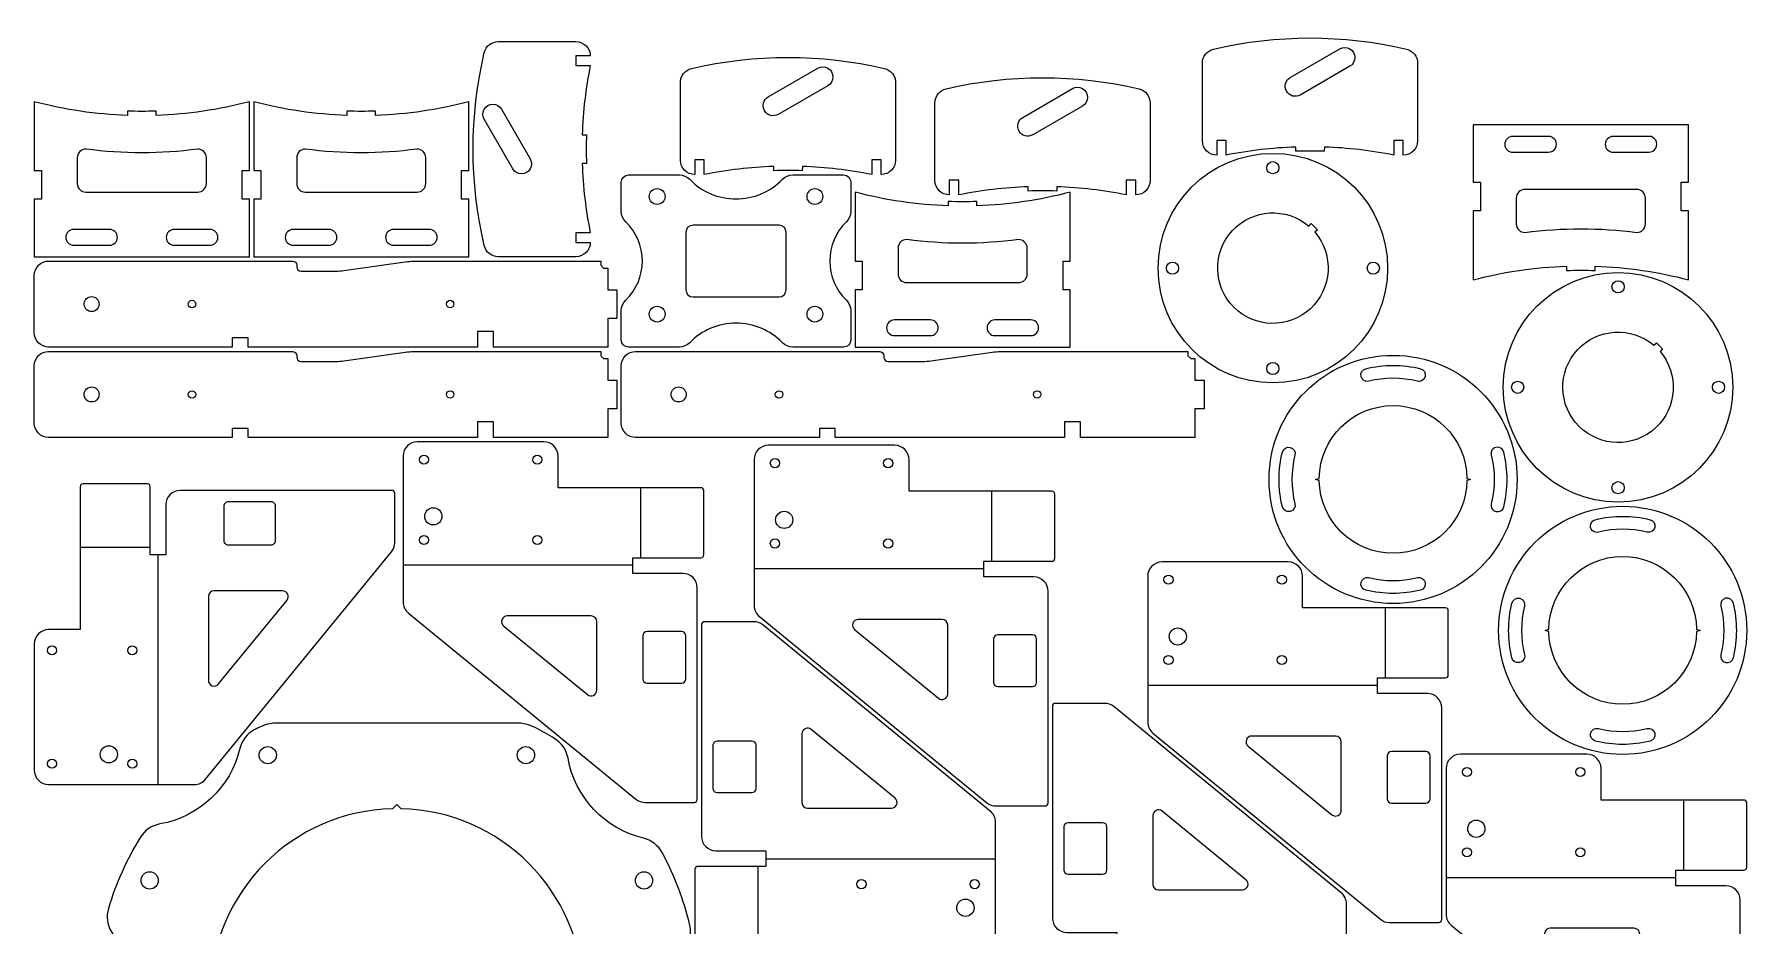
# Model space of a CAD drawing. Extents: x 742 to 1937, y 2055 to 3314.
# Drawn here: x 743 to 1937, y 2692 to 3314 of the extents above; entities that cross this region are included whole.
import ezdxf

# ---------------------------------------------------------------- set-up
doc = ezdxf.new("R2010")
doc.units = 0

# ---------------------------------------------------------------- blocks, each defined once
blk = doc.blocks.new('Part1925720260', base_point=(-189.73666, -204.851488))
at = {"layer": '1'}
for points in [[(204.309539385929, 48.5552480779315, 0.0650617347831467), (184.971948251399, 99.4252400554387, 0.213966066915621), (172.00150119253, 109.409070233091, -0.298626276793073), (119.338404129656, 165.267075854709, 0.213966066916076), (110.13491558279, 178.802405938991, 0.0650617347831469), (60.490657473481, 201.099180402143, 0.213966066915617), (44.259532382469, 198.987323352667, -0.298626276792599), (-32.4764752276682, 201.246464859809, 0.213966066915617), (-48.5552480779314, 204.309539385929, 0.0650617347831463), (-99.4252400555704, 184.971948251343, 0.213966066915617), (-109.409070233131, 172.00150119262, -0.298626276792598), (-165.267075854743, 119.33840412965, 0.213966066915619), (-178.802405938918, 110.134915582913, 0.0182533898099952), (-186.359436211776, 96.7995895385324, 0.120342421892805), (-189.7366596101, 82.9710767473), (-189.7366596101, -82.9710767473, 0.120342421892803), (-186.359436211729, -96.7995895386266, 0.00353541042897202), (-184.971948251399, -99.4252400554388, 0.213966066915616), (-172.00150119262, -109.409070233031, -0.298626276793075), (-119.338404129702, -165.26707585467, 0.213966066915621), (-110.134915583043, -178.8024059389, 0.0650617347835846), (-60.490657473481, -201.099180402143, 0.213966066915615), (-44.2595323824586, -198.987323352715, -0.298626276793075), (32.4764752276684, -201.246464859879, 0.213966066915617), (48.5552480775748, -204.309539386014, 0.0650617347835856), (99.4252400554704, -184.971948251343, 0.213966066915618), (109.409070233091, -172.00150119263, -0.298626276793074), (165.267075854709, -119.338404129657, 0.213966066915616), (178.8024059389, -110.134915582943, 0.0650617347835846), (201.099180402153, -60.4906574735506, 0.213966066915619), (198.987323352667, -44.259532382469, -0.298626276793074), (201.246464859879, 32.4764752276684, 0.213966066916073)], [(133, 0), (129.965380005602, 2.99999999992765, 0.400905769486172), (2.93378322918637, 129.966891614611), (0, 133), (-2.99999999992764, 129.965380005602, 0.400905769486172), (-129.966891614611, 2.93378322918637), (-133, 0), (-129.965380005602, -2.99999999992766, 0.400905769486172), (-2.93378322918632, -129.966891614611), (0, -133), (2.99999999992765, -129.965380005602, 0.400905769486172), (129.966891614611, -2.93378322918633)]]:
    blk.add_lwpolyline(points, format="xyb", close=True, dxfattribs=at)
for centre, radius in [((-80, 172.3368793961), 6), ((80, 172.3368793961), 6.00000000000003), ((-167.3320053068, 90), 6.00000000000003), ((167.3320053068, 90), 6.00000000000003), ((-167.3320053068, -90), 6.00000000000001), ((167.3320053068, -90), 6.00000000000001), ((-80, -172.3368793961), 6), ((80, -172.3368793961), 6.00000000000003)]:
    blk.add_circle(centre, radius, dxfattribs=at)
blk = doc.blocks.new('Part2021573954', base_point=(-4.58218937, -91.3821894))
at = {"layer": '1'}
for points in [[(205, 20.261208724, 0.224949845407776), (201.332377902573, 28.0007817160333), (42.7627441208726, 157.739572992033, 0.173131770096427), (36.4303662183, 160), (2, 160, 0.41421356237311), (0, 158), (3.5527136788005e-15, 10.35, 0.414213562373095), (10, 0.35), (44.8, 0.35), (44.8, -10.5321893712), (-2.5821893712, -10.5321893712, 0.414213562373096), (-4.5821893712, -12.5321893712), (-4.5821893712, -57.3821893712, 0.414213562373093), (-2.5821893712, -59.3821893712), (97, -59.3821893712), (97, -81.3821893712, 0.414213562373094), (107, -91.3821893712), (195, -91.3821893712001, 0.414213562373096), (205, -81.3821893712)], [(134.9447127456, 37.0958291968), (76.532951161, 84.8872704933, 0.632719908898981), (70, 81.7914412965), (70, 34, 0.414213562373092), (74, 30), (132.4117615846, 30, 0.704838323350157)], [(38, 73.85, 0.414213562373096), (35, 76.85), (11, 76.85, 0.414213562373098), (7.99999999999999, 73.85), (8.00000000000001, 43.85, 0.414213562373095), (11, 40.85), (35, 40.85, 0.414213562373096), (38, 43.85)]]:
    blk.add_lwpolyline(points, format="xyb", close=True, dxfattribs=at)
for centre, radius in [((111.5, -22.9571893712), 3.19999999999999), ((190.5, -22.9571893712), 3.20000000000002), ((184, -39.3821893712), 6.00000000000006), ((111.5, -78.9571893712), 3.19999999999999), ((190.5, -78.9571893712), 3.20000000000002)]:
    blk.add_circle(centre, radius, dxfattribs=at)
at = {"layer": '2'}
for p, q in [((39.5339053144, -59.3821893712), (39.5339053144, -10.5321893712)), ((44.8, -5.2660946856), (205, -5.2660946856))]:
    blk.add_line(p, q, dxfattribs=at)
blk = doc.blocks.new('Part2051565134', base_point=(-4.58218937, -91.3821894))
at = {"layer": '1'}
for points in [[(205, 20.261208724, 0.224949845407776), (201.332377902573, 28.0007817160333), (42.7627441208726, 157.739572992033, 0.173131770096427), (36.4303662183, 160), (2, 160, 0.41421356237311), (0, 158), (3.5527136788005e-15, 10.35, 0.414213562373095), (10, 0.35), (44.8, 0.35), (44.8, -10.5321893712), (-2.5821893712, -10.5321893712, 0.414213562373096), (-4.5821893712, -12.5321893712), (-4.5821893712, -57.3821893712, 0.414213562373093), (-2.5821893712, -59.3821893712), (97, -59.3821893712), (97, -81.3821893712, 0.414213562373094), (107, -91.3821893712), (195, -91.3821893712001, 0.414213562373096), (205, -81.3821893712)], [(134.9447127456, 37.0958291968), (76.532951161, 84.8872704933, 0.632719908898981), (70, 81.7914412965), (70, 34, 0.414213562373092), (74, 30), (132.4117615846, 30, 0.704838323350157)], [(38, 73.85, 0.414213562373096), (35, 76.85), (11, 76.85, 0.414213562373098), (7.99999999999999, 73.85), (8.00000000000001, 43.85, 0.414213562373095), (11, 40.85), (35, 40.85, 0.414213562373096), (38, 43.85)]]:
    blk.add_lwpolyline(points, format="xyb", close=True, dxfattribs=at)
for centre, radius in [((111.5, -22.9571893712), 3.19999999999999), ((190.5, -22.9571893712), 3.20000000000002), ((184, -39.3821893712), 6.00000000000006), ((111.5, -78.9571893712), 3.19999999999999), ((190.5, -78.9571893712), 3.20000000000002)]:
    blk.add_circle(centre, radius, dxfattribs=at)
at = {"layer": '2'}
for p, q in [((39.5339053144, -59.3821893712), (39.5339053144, -10.5321893712)), ((44.8, -5.2660946856), (205, -5.2660946856))]:
    blk.add_line(p, q, dxfattribs=at)
blk = doc.blocks.new('Part1828526655', base_point=(-4.58218937, -91.3821894))
at = {"layer": '1'}
for points in [[(205, 20.261208724, 0.224949845407776), (201.332377902573, 28.0007817160333), (42.7627441208726, 157.739572992033, 0.173131770096427), (36.4303662183, 160), (2, 160, 0.41421356237311), (0, 158), (3.5527136788005e-15, 10.35, 0.414213562373095), (10, 0.35), (44.8, 0.35), (44.8, -10.5321893712), (-2.5821893712, -10.5321893712, 0.414213562373096), (-4.5821893712, -12.5321893712), (-4.5821893712, -57.3821893712, 0.414213562373093), (-2.5821893712, -59.3821893712), (97, -59.3821893712), (97, -81.3821893712, 0.414213562373094), (107, -91.3821893712), (195, -91.3821893712001, 0.414213562373096), (205, -81.3821893712)], [(134.9447127456, 37.0958291968), (76.532951161, 84.8872704933, 0.632719908898981), (70, 81.7914412965), (70, 34, 0.414213562373092), (74, 30), (132.4117615846, 30, 0.704838323350157)], [(38, 73.85, 0.414213562373096), (35, 76.85), (11, 76.85, 0.414213562373098), (7.99999999999999, 73.85), (8.00000000000001, 43.85, 0.414213562373095), (11, 40.85), (35, 40.85, 0.414213562373096), (38, 43.85)]]:
    blk.add_lwpolyline(points, format="xyb", close=True, dxfattribs=at)
for centre, radius in [((111.5, -22.9571893712), 3.19999999999999), ((190.5, -22.9571893712), 3.20000000000002), ((184, -39.3821893712), 6.00000000000006), ((111.5, -78.9571893712), 3.19999999999999), ((190.5, -78.9571893712), 3.20000000000002)]:
    blk.add_circle(centre, radius, dxfattribs=at)
at = {"layer": '2'}
for p, q in [((39.5339053144, -59.3821893712), (39.5339053144, -10.5321893712)), ((44.8, -5.2660946856), (205, -5.2660946856))]:
    blk.add_line(p, q, dxfattribs=at)
blk = doc.blocks.new('Part967312703', base_point=(-4.58218937, -91.3821894))
at = {"layer": '1'}
for points in [[(205, 20.261208724, 0.224949845407776), (201.332377902573, 28.0007817160333), (42.7627441208726, 157.739572992033, 0.173131770096427), (36.4303662183, 160), (2, 160, 0.41421356237311), (0, 158), (3.5527136788005e-15, 10.35, 0.414213562373095), (10, 0.35), (44.8, 0.35), (44.8, -10.5321893712), (-2.5821893712, -10.5321893712, 0.414213562373096), (-4.5821893712, -12.5321893712), (-4.5821893712, -57.3821893712, 0.414213562373093), (-2.5821893712, -59.3821893712), (97, -59.3821893712), (97, -81.3821893712, 0.414213562373094), (107, -91.3821893712), (195, -91.3821893712001, 0.414213562373096), (205, -81.3821893712)], [(134.9447127456, 37.0958291968), (76.532951161, 84.8872704933, 0.632719908898981), (70, 81.7914412965), (70, 34, 0.414213562373092), (74, 30), (132.4117615846, 30, 0.704838323350157)], [(38, 73.85, 0.414213562373096), (35, 76.85), (11, 76.85, 0.414213562373098), (7.99999999999999, 73.85), (8.00000000000001, 43.85, 0.414213562373095), (11, 40.85), (35, 40.85, 0.414213562373096), (38, 43.85)]]:
    blk.add_lwpolyline(points, format="xyb", close=True, dxfattribs=at)
for centre, radius in [((111.5, -22.9571893712), 3.19999999999999), ((190.5, -22.9571893712), 3.20000000000002), ((184, -39.3821893712), 6.00000000000006), ((111.5, -78.9571893712), 3.19999999999999), ((190.5, -78.9571893712), 3.20000000000002)]:
    blk.add_circle(centre, radius, dxfattribs=at)
at = {"layer": '2'}
for p, q in [((39.5339053144, -59.3821893712), (39.5339053144, -10.5321893712)), ((44.8, -5.2660946856), (205, -5.2660946856))]:
    blk.add_line(p, q, dxfattribs=at)
blk = doc.blocks.new('Part1185179674', base_point=(-86.5, -86.5))
at = {"layer": '1'}
for points in [[(19.0805870326648, 77.1762994609093, -1), (16.9205205761352, 68.4393598992907, 0.121783493089402), (-16.9205205761482, 68.4393598993465, -1), (-19.0805870326648, 77.1762994610093, -0.121783493089402)], [(54, 0), (51.494514551, -0.7516456347, -0.985509909313721), (-51.4945145509675, -0.751645634721944), (-54, 0), (-51.4945145509675, 0.751645634721933, -0.985509909313721), (51.4945145509675, 0.751645634721934)], [(-68.4393598993455, 16.9205205761479, 0.121783493089402), (-68.4393598993455, -16.9205205761479, -0.999999999999996), (-77.1762994609627, -19.0805870326771, -0.121783493089402), (-77.1762994609093, 19.0805870326648, -1)], [(77.1762994610109, 19.0805870326652, 1), (68.4393598993464, 16.9205205761481, -0.121783493089403), (68.4393598993464, -16.9205205761482, 1), (77.17629946101, -19.0805870326649, 0.121783493089402)], [(19.0805870326775, -77.1762994609642, -0.121783493089403), (-19.0805870326775, -77.1762994609642, -0.999999999999998), (-16.920520576135, -68.4393598992899, 0.121783493089403), (16.9205205761477, -68.4393598993448, -1)]]:
    blk.add_lwpolyline(points, format="xyb", close=True, dxfattribs=at)
blk.add_circle((0, 0), 86.5, dxfattribs=at)
blk = doc.blocks.new('Part2020617157', base_point=(-4.58218937, -91.3821894))
at = {"layer": '1'}
for points in [[(205, 20.261208724, 0.224949845407776), (201.332377902573, 28.0007817160333), (42.7627441208726, 157.739572992033, 0.173131770096427), (36.4303662183, 160), (2, 160, 0.41421356237311), (0, 158), (3.5527136788005e-15, 10.35, 0.414213562373095), (10, 0.35), (44.8, 0.35), (44.8, -10.5321893712), (-2.5821893712, -10.5321893712, 0.414213562373096), (-4.5821893712, -12.5321893712), (-4.5821893712, -57.3821893712, 0.414213562373093), (-2.5821893712, -59.3821893712), (97, -59.3821893712), (97, -81.3821893712, 0.414213562373094), (107, -91.3821893712), (195, -91.3821893712001, 0.414213562373096), (205, -81.3821893712)], [(134.9447127456, 37.0958291968), (76.532951161, 84.8872704933, 0.632719908898981), (70, 81.7914412965), (70, 34, 0.414213562373092), (74, 30), (132.4117615846, 30, 0.704838323350157)], [(38, 73.85, 0.414213562373096), (35, 76.85), (11, 76.85, 0.414213562373098), (7.99999999999999, 73.85), (8.00000000000001, 43.85, 0.414213562373095), (11, 40.85), (35, 40.85, 0.414213562373096), (38, 43.85)]]:
    blk.add_lwpolyline(points, format="xyb", close=True, dxfattribs=at)
for centre, radius in [((111.5, -22.9571893712), 3.19999999999999), ((190.5, -22.9571893712), 3.20000000000002), ((184, -39.3821893712), 6.00000000000006), ((111.5, -78.9571893712), 3.19999999999999), ((190.5, -78.9571893712), 3.20000000000002)]:
    blk.add_circle(centre, radius, dxfattribs=at)
at = {"layer": '2'}
for p, q in [((39.5339053144, -59.3821893712), (39.5339053144, -10.5321893712)), ((44.8, -5.2660946856), (205, -5.2660946856))]:
    blk.add_line(p, q, dxfattribs=at)
blk = doc.blocks.new('Part1123497184', base_point=(-4.58218937, -91.3821894))
at = {"layer": '1'}
for points in [[(205, 20.261208724, 0.224949845407776), (201.332377902573, 28.0007817160333), (42.7627441208726, 157.739572992033, 0.173131770096427), (36.4303662183, 160), (2, 160, 0.41421356237311), (0, 158), (3.5527136788005e-15, 10.35, 0.414213562373095), (10, 0.35), (44.8, 0.35), (44.8, -10.5321893712), (-2.5821893712, -10.5321893712, 0.414213562373096), (-4.5821893712, -12.5321893712), (-4.5821893712, -57.3821893712, 0.414213562373093), (-2.5821893712, -59.3821893712), (97, -59.3821893712), (97, -81.3821893712, 0.414213562373094), (107, -91.3821893712), (195, -91.3821893712001, 0.414213562373096), (205, -81.3821893712)], [(134.9447127456, 37.0958291968), (76.532951161, 84.8872704933, 0.632719908898981), (70, 81.7914412965), (70, 34, 0.414213562373092), (74, 30), (132.4117615846, 30, 0.704838323350157)], [(38, 73.85, 0.414213562373096), (35, 76.85), (11, 76.85, 0.414213562373098), (7.99999999999999, 73.85), (8.00000000000001, 43.85, 0.414213562373095), (11, 40.85), (35, 40.85, 0.414213562373096), (38, 43.85)]]:
    blk.add_lwpolyline(points, format="xyb", close=True, dxfattribs=at)
for centre, radius in [((111.5, -22.9571893712), 3.19999999999999), ((190.5, -22.9571893712), 3.20000000000002), ((184, -39.3821893712), 6.00000000000006), ((111.5, -78.9571893712), 3.19999999999999), ((190.5, -78.9571893712), 3.20000000000002)]:
    blk.add_circle(centre, radius, dxfattribs=at)
at = {"layer": '2'}
for p, q in [((39.5339053144, -59.3821893712), (39.5339053144, -10.5321893712)), ((44.8, -5.2660946856), (205, -5.2660946856))]:
    blk.add_line(p, q, dxfattribs=at)
blk = doc.blocks.new('Part1722219917', base_point=(-4.58218937, -91.3821894))
at = {"layer": '1'}
for points in [[(205, 20.261208724, 0.224949845407776), (201.332377902573, 28.0007817160333), (42.7627441208726, 157.739572992033, 0.173131770096427), (36.4303662183, 160), (2, 160, 0.41421356237311), (0, 158), (3.5527136788005e-15, 10.35, 0.414213562373095), (10, 0.35), (44.8, 0.35), (44.8, -10.5321893712), (-2.5821893712, -10.5321893712, 0.414213562373096), (-4.5821893712, -12.5321893712), (-4.5821893712, -57.3821893712, 0.414213562373093), (-2.5821893712, -59.3821893712), (97, -59.3821893712), (97, -81.3821893712, 0.414213562373094), (107, -91.3821893712), (195, -91.3821893712001, 0.414213562373096), (205, -81.3821893712)], [(134.9447127456, 37.0958291968), (76.532951161, 84.8872704933, 0.632719908898981), (70, 81.7914412965), (70, 34, 0.414213562373092), (74, 30), (132.4117615846, 30, 0.704838323350157)], [(38, 73.85, 0.414213562373096), (35, 76.85), (11, 76.85, 0.414213562373098), (7.99999999999999, 73.85), (8.00000000000001, 43.85, 0.414213562373095), (11, 40.85), (35, 40.85, 0.414213562373096), (38, 43.85)]]:
    blk.add_lwpolyline(points, format="xyb", close=True, dxfattribs=at)
for centre, radius in [((111.5, -22.9571893712), 3.19999999999999), ((190.5, -22.9571893712), 3.20000000000002), ((184, -39.3821893712), 6.00000000000006), ((111.5, -78.9571893712), 3.19999999999999), ((190.5, -78.9571893712), 3.20000000000002)]:
    blk.add_circle(centre, radius, dxfattribs=at)
at = {"layer": '2'}
for p, q in [((39.5339053144, -59.3821893712), (39.5339053144, -10.5321893712)), ((44.8, -5.2660946856), (205, -5.2660946856))]:
    blk.add_line(p, q, dxfattribs=at)
blk = doc.blocks.new('Part1136670345', base_point=(-86.5, -86.5))
at = {"layer": '1'}
for points in [[(19.0805870326648, 77.1762994609093, -1), (16.9205205761352, 68.4393598992907, 0.121783493089402), (-16.9205205761482, 68.4393598993465, -1), (-19.0805870326648, 77.1762994610093, -0.121783493089402)], [(54, 0), (51.494514551, -0.7516456347, -0.985509909313721), (-51.4945145509675, -0.751645634721944), (-54, 0), (-51.4945145509675, 0.751645634721933, -0.985509909313721), (51.4945145509675, 0.751645634721934)], [(-68.4393598993455, 16.9205205761479, 0.121783493089402), (-68.4393598993455, -16.9205205761479, -0.999999999999996), (-77.1762994609627, -19.0805870326771, -0.121783493089402), (-77.1762994609093, 19.0805870326648, -1)], [(77.1762994610109, 19.0805870326652, 1), (68.4393598993464, 16.9205205761481, -0.121783493089403), (68.4393598993464, -16.9205205761482, 1), (77.17629946101, -19.0805870326649, 0.121783493089402)], [(19.0805870326775, -77.1762994609642, -0.121783493089403), (-19.0805870326775, -77.1762994609642, -0.999999999999998), (-16.920520576135, -68.4393598992899, 0.121783493089403), (16.9205205761477, -68.4393598993448, -1)]]:
    blk.add_lwpolyline(points, format="xyb", close=True, dxfattribs=at)
blk.add_circle((0, 0), 86.5, dxfattribs=at)
blk = doc.blocks.new('Part1181491223', base_point=(-80, -80))
at = {"layer": '1'}
blk.add_lwpolyline([(31.0299236875, 26.7872830004), (29.2621567345, 25.0195160474, -25.6276463061951), (25.0195160474, 29.2621567345), (26.7872830004, 31.0299236875)], format="xyb", close=True, dxfattribs=at)
for centre, radius in [((0, 0), 80), ((0, 70), 4.2499999999998), ((-70, 0), 4.24999999999983), ((70, 0), 4.24999999999982), ((0, -70), 4.24999999999985)]:
    blk.add_circle(centre, radius, dxfattribs=at)
blk = doc.blocks.new('Part2097295216', base_point=(-1.0658141e-14, 0))
at = {"layer": '1'}
blk.add_lwpolyline([(406.3, 40), (406.3, 20), (400, 20), (400, 0), (320.1, 0), (320.1, 10.85), (309.1, 10.85), (309.1, 0), (149.1, 0), (149.1, 6.35), (138.1, 6.35), (138.1, 0), (10, 8.88178419700125e-15, -0.414213562373095), (0, 10), (-1.06581410364015e-14, 50, -0.414213562373095), (10, 60), (180, 60, -0.414213562373096), (183, 57), (183, 56, 0.414213562373106), (186, 52.9999999999999), (210.2135871688, 53, 0.0347880087362431), (215.7595009502, 53.386330133), (260.2404990498, 59.613669867, -0.0347880087362425), (265.7864128312, 60.0000000000072), (395, 60), (395, 57), (397, 55), (400, 55), (400, 40)], format="xyb", close=True, dxfattribs=at)
for centre, radius in [((40, 30), 5.25000000000001), ((110, 30), 2.59999999999999), ((290, 30), 2.60000000000002)]:
    blk.add_circle(centre, radius, dxfattribs=at)
blk = doc.blocks.new('Part1992369532', base_point=(-1.0658141e-14, 0))
at = {"layer": '1'}
blk.add_lwpolyline([(406.3, 40), (406.3, 20), (400, 20), (400, 0), (320.1, 0), (320.1, 10.85), (309.1, 10.85), (309.1, 0), (149.1, 0), (149.1, 6.35), (138.1, 6.35), (138.1, 0), (10, 8.88178419700125e-15, -0.414213562373095), (0, 10), (-1.06581410364015e-14, 50, -0.414213562373095), (10, 60), (180, 60, -0.414213562373096), (183, 57), (183, 56, 0.414213562373106), (186, 52.9999999999999), (210.2135871688, 53, 0.0347880087362431), (215.7595009502, 53.386330133), (260.2404990498, 59.613669867, -0.0347880087362425), (265.7864128312, 60.0000000000072), (395, 60), (395, 57), (397, 55), (400, 55), (400, 40)], format="xyb", close=True, dxfattribs=at)
for centre, radius in [((40, 30), 5.25000000000001), ((110, 30), 2.59999999999999), ((290, 30), 2.60000000000002)]:
    blk.add_circle(centre, radius, dxfattribs=at)
blk = doc.blocks.new('Part211613949')
at = {"layer": '1'}
for points in [[(108, 150), (60, 150), (60, 145), (40, 145), (40, 150), (0, 150), (0, 0), (40, 0), (40, 5), (60, 5), (60, 0), (108, 0, -0.055846499269278), (98.4763925975946, 64.9999999998252), (101.476392597583, 65.0000000001771, -0.0171282090511119), (101.4763925976, 85), (98.4763925975946, 85.0000000001748, -0.0558464992692781)], [(19, 122.5, 1), (8, 122.5), (8, 97.5, 1), (19, 97.5)], [(75, 114, 0.414213562373096), (69, 120), (51, 120, 0.414213562373093), (45, 114), (45, 36, 0.414213562373096), (51, 30), (69, 30, 0.414213562373097), (75, 36, -0.0663930738474885)], [(19, 52.5, 1), (8, 52.5), (8, 27.5, 1), (19, 27.5)]]:
    blk.add_lwpolyline(points, format="xyb", close=True, dxfattribs=at)
blk = doc.blocks.new('Part420311863', base_point=(-1.0658141e-14, 0))
at = {"layer": '1'}
blk.add_lwpolyline([(406.3, 40), (406.3, 20), (400, 20), (400, 0), (320.1, 0), (320.1, 10.85), (309.1, 10.85), (309.1, 0), (149.1, 0), (149.1, 6.35), (138.1, 6.35), (138.1, 0), (10, 8.88178419700125e-15, -0.414213562373095), (0, 10), (-1.06581410364015e-14, 50, -0.414213562373095), (10, 60), (180, 60, -0.414213562373096), (183, 57), (183, 56, 0.414213562373106), (186, 52.9999999999999), (210.2135871688, 53, 0.0347880087362431), (215.7595009502, 53.386330133), (260.2404990498, 59.613669867, -0.0347880087362425), (265.7864128312, 60.0000000000072), (395, 60), (395, 57), (397, 55), (400, 55), (400, 40)], format="xyb", close=True, dxfattribs=at)
for centre, radius in [((40, 30), 5.25000000000001), ((110, 30), 2.59999999999999), ((290, 30), 2.60000000000002)]:
    blk.add_circle(centre, radius, dxfattribs=at)
blk = doc.blocks.new('Part1667207923')
at = {"layer": '1'}
for points in [[(108, 150), (60, 150), (60, 145), (40, 145), (40, 150), (0, 150), (0, 0), (40, 0), (40, 5), (60, 5), (60, 0), (108, 0, -0.055846499269278), (98.4763925975946, 64.9999999998252), (101.476392597583, 65.0000000001771, -0.0171282090511119), (101.4763925976, 85), (98.4763925975946, 85.0000000001748, -0.0558464992692781)], [(19, 122.5, 1), (8, 122.5), (8, 97.5, 1), (19, 97.5)], [(75, 114, 0.414213562373096), (69, 120), (51, 120, 0.414213562373093), (45, 114), (45, 36, 0.414213562373096), (51, 30), (69, 30, 0.414213562373097), (75, 36, -0.0663930738474885)], [(19, 52.5, 1), (8, 52.5), (8, 27.5, 1), (19, 27.5)]]:
    blk.add_lwpolyline(points, format="xyb", close=True, dxfattribs=at)
blk = doc.blocks.new('Part997558067', base_point=(-75, -45))
at = {"layer": '1'}
for points in [[(75, 19.1818861565), (75, -35, -0.414213562373096), (65, -45), (65, -34.8), (58.4, -34.8), (58.4, -45, 0.0413680035590612), (10.000000000174, -39.3311559538173), (9.89830508492086, -42.3294318157606, 0.0169540243891605), (-9.8983050847, -42.3294318158), (-10, -39.3311559539, 0.0413680035590615), (-58.4, -45), (-58.4, -34.8), (-65, -34.8), (-65, -45, -0.414213562373096), (-75, -35), (-75, 19.1818861565, -0.348317662192296), (-67.2807017542823, 28.9183331218198, -0.115557869073172), (67.2807017543825, 28.9183331217722, -0.348317662192296)], [(27.8205080757, 16.9378221735), (-6.8205080757, -3.0621778265, -1), (-13.8205080757, 9.06217782649107), (20.8205080757, 29.0621778265, -1)]]:
    blk.add_lwpolyline(points, format="xyb", close=True, dxfattribs=at)
blk = doc.blocks.new('Part345634821', base_point=(-160, -1.0658141e-14))
at = {"layer": '1'}
for points in [[(0, 115), (0, 94.5474144968, -0.203601513502596), (-3.05754008763368, 87.3500364765953, 0.424813047065696), (-3.05754008758596, 32.6499635233586, -0.203601513502598), (1.06581410364015e-14, 25.4525855032), (0, 5, -0.414213562373095), (-5, 0), (-40.5118425974, -1.06581410364015e-14, -0.20293818209371), (-47.6915075797189, 3.03922340952446, 0.423309920037939), (-112.308492420315, 3.03922340955011, -0.202938182093711), (-119.4881574026, 0), (-155, 0, -0.414213562373098), (-160, 5), (-160, 25.4525855032, -0.203601513502598), (-156.942459912366, 32.6499635234046, 0.42481304706518), (-156.942459912365, 87.3500364766312, -0.203601513503047), (-160, 94.5474144968), (-160, 115, -0.414213562373098), (-155, 120), (-119.4881574026, 120, -0.202938182093712), (-112.308492420315, 116.96077659045, 0.423309920037939), (-47.6915075796847, 116.96077659045, -0.202938182093711), (-40.5118425974, 120), (-5, 120, -0.414213562373099)], [(-45, 80, 0.414213562373095), (-50, 85), (-110, 85, 0.414213562373095), (-115, 80), (-115, 40, 0.414213562373095), (-110, 35), (-50, 35, 0.414213562373095), (-45, 40)]]:
    blk.add_lwpolyline(points, format="xyb", close=True, dxfattribs=at)
for centre, radius in [((-135, 105), 5.5), ((-25, 105), 5.49999999999999), ((-135, 23), 5.5), ((-25, 23), 5.5)]:
    blk.add_circle(centre, radius, dxfattribs=at)
blk = doc.blocks.new('Part991227934')
at = {"layer": '1'}
for points in [[(108, 150), (60, 150), (60, 145), (40, 145), (40, 150), (0, 150), (0, 0), (40, 0), (40, 5), (60, 5), (60, 0), (108, 0, -0.055846499269278), (98.4763925975946, 64.9999999998252), (101.476392597583, 65.0000000001771, -0.0171282090511119), (101.4763925976, 85), (98.4763925975946, 85.0000000001748, -0.0558464992692781)], [(19, 122.5, 1), (8, 122.5), (8, 97.5, 1), (19, 97.5)], [(75, 114, 0.414213562373096), (69, 120), (51, 120, 0.414213562373093), (45, 114), (45, 36, 0.414213562373096), (51, 30), (69, 30, 0.414213562373097), (75, 36, -0.0663930738474885)], [(19, 52.5, 1), (8, 52.5), (8, 27.5, 1), (19, 27.5)]]:
    blk.add_lwpolyline(points, format="xyb", close=True, dxfattribs=at)
blk = doc.blocks.new('Part753926666', base_point=(-75, -45))
at = {"layer": '1'}
for points in [[(75, 19.1818861565), (75, -35, -0.414213562373096), (65, -45), (65, -34.8), (58.4, -34.8), (58.4, -45, 0.0413680035590612), (10.000000000174, -39.3311559538173), (9.89830508492086, -42.3294318157606, 0.0169540243891605), (-9.8983050847, -42.3294318158), (-10, -39.3311559539, 0.0413680035590615), (-58.4, -45), (-58.4, -34.8), (-65, -34.8), (-65, -45, -0.414213562373096), (-75, -35), (-75, 19.1818861565, -0.348317662192296), (-67.2807017542823, 28.9183331218198, -0.115557869073172), (67.2807017543825, 28.9183331217722, -0.348317662192296)], [(27.8205080757, 16.9378221735), (-6.8205080757, -3.0621778265, -1), (-13.8205080757, 9.06217782649107), (20.8205080757, 29.0621778265, -1)]]:
    blk.add_lwpolyline(points, format="xyb", close=True, dxfattribs=at)
blk = doc.blocks.new('Part413020673', base_point=(-75, -45))
at = {"layer": '1'}
for points in [[(75, 19.1818861565), (75, -35, -0.414213562373096), (65, -45), (65, -34.8), (58.4, -34.8), (58.4, -45, 0.0413680035590612), (10.000000000174, -39.3311559538173), (9.89830508492086, -42.3294318157606, 0.0169540243891605), (-9.8983050847, -42.3294318158), (-10, -39.3311559539, 0.0413680035590615), (-58.4, -45), (-58.4, -34.8), (-65, -34.8), (-65, -45, -0.414213562373096), (-75, -35), (-75, 19.1818861565, -0.348317662192296), (-67.2807017542823, 28.9183331218198, -0.115557869073172), (67.2807017543825, 28.9183331217722, -0.348317662192296)], [(27.8205080757, 16.9378221735), (-6.8205080757, -3.0621778265, -1), (-13.8205080757, 9.06217782649107), (20.8205080757, 29.0621778265, -1)]]:
    blk.add_lwpolyline(points, format="xyb", close=True, dxfattribs=at)
blk = doc.blocks.new('Part1701659258', base_point=(-80, -80))
at = {"layer": '1'}
blk.add_lwpolyline([(31.0299236875, 26.7872830004), (29.2621567345, 25.0195160474, -25.6276463061951), (25.0195160474, 29.2621567345), (26.7872830004, 31.0299236875)], format="xyb", close=True, dxfattribs=at)
for centre, radius in [((0, 0), 80), ((0, 70), 4.2499999999998), ((-70, 0), 4.24999999999983), ((70, 0), 4.24999999999982), ((0, -70), 4.24999999999985)]:
    blk.add_circle(centre, radius, dxfattribs=at)
blk = doc.blocks.new('Part101807156', base_point=(-75, -45))
at = {"layer": '1'}
for points in [[(75, 19.1818861565), (75, -35, -0.414213562373096), (65, -45), (65, -34.8), (58.4, -34.8), (58.4, -45, 0.0413680035590612), (10.000000000174, -39.3311559538173), (9.89830508492086, -42.3294318157606, 0.0169540243891605), (-9.8983050847, -42.3294318158), (-10, -39.3311559539, 0.0413680035590615), (-58.4, -45), (-58.4, -34.8), (-65, -34.8), (-65, -45, -0.414213562373096), (-75, -35), (-75, 19.1818861565, -0.348317662192296), (-67.2807017542823, 28.9183331218198, -0.115557869073172), (67.2807017543825, 28.9183331217722, -0.348317662192296)], [(27.8205080757, 16.9378221735), (-6.8205080757, -3.0621778265, -1), (-13.8205080757, 9.06217782649107), (20.8205080757, 29.0621778265, -1)]]:
    blk.add_lwpolyline(points, format="xyb", close=True, dxfattribs=at)
blk = doc.blocks.new('Part1747741336')
at = {"layer": '1'}
for points in [[(108, 150), (60, 150), (60, 145), (40, 145), (40, 150), (0, 150), (0, 0), (40, 0), (40, 5), (60, 5), (60, 0), (108, 0, -0.055846499269278), (98.4763925975946, 64.9999999998252), (101.476392597583, 65.0000000001771, -0.0171282090511119), (101.4763925976, 85), (98.4763925975946, 85.0000000001748, -0.0558464992692781)], [(19, 122.5, 1), (8, 122.5), (8, 97.5, 1), (19, 97.5)], [(75, 114, 0.414213562373096), (69, 120), (51, 120, 0.414213562373093), (45, 114), (45, 36, 0.414213562373096), (51, 30), (69, 30, 0.414213562373097), (75, 36, -0.0663930738474885)], [(19, 52.5, 1), (8, 52.5), (8, 27.5, 1), (19, 27.5)]]:
    blk.add_lwpolyline(points, format="xyb", close=True, dxfattribs=at)

msp = doc.modelspace()

# ---------------------------------------------------------------- block references
at = {"layer": '1'}
for name, p, rotation in [('Part997558067', (1130.60029550105, 3158.58868500755), 90.0000001836389), ('Part211613949', (892.897095260663, 3158.60218486332), 90.0000001836389), ('Part1667207923', (1045.89709526066, 3158.60218486332), 90.0000001836389), ('Part1747741336', (1746.22459526066, 3250.48038486332), 269.999999977959), ('Part991227934', (1465.19709526066, 3095.57978486332), 90.0000001836389), ('Part1123497184', (1209.72008500066, 3029.58217466332), 180), ('Part2020617157', (1454.38088500066, 3027.13237466332), 180), ('Part1722219917', (742.897205832426, 3000.26977466848), 269.999999977959), ('Part2051565134', (1728.79728500066, 2945.85227466332), 180), ('Part1925720260', (790.854807733653, 2833.54574494213), 269.999999977959), ('Part967312703', (1936.89718400066, 2811.83027466332), 180)]:
    msp.add_blockref(name, p, dxfattribs=dict(at, rotation=rotation))
for name, p in [('Part101807156', (1557.40169526066, 3229.39028486332)), ('Part753926666', (1193.44909526066, 3215.89088486332)), ('Part413020673', (1370.89259526066, 3201.69518486332)), ('Part1701659258', (1526.50859526066, 3070.64158486332)), ('Part345634821', (1152.19729526066, 3095.58218486332)), ('Part420311863', (742.897195260664, 3095.59218486332)), ('Part1181491223', (1767.17409526066, 2987.57578486332)), ('Part1992369532', (742.897095260663, 3032.58218486332)), ('Part2097295216', (1152.19689526066, 3032.58218486332)), ('Part1136670345', (1603.82169526066, 2916.84568486332)), ('Part1185179674', (1763.89719526066, 2811.61308486332)), ('Part2021573954', (1203.55480626066, 2652.76039586332)), ('Part1828526655', (1448.21390626066, 2595.82729586332))]:
    msp.add_blockref(name, p, dxfattribs=at)

doc.saveas('drawing.dxf')
